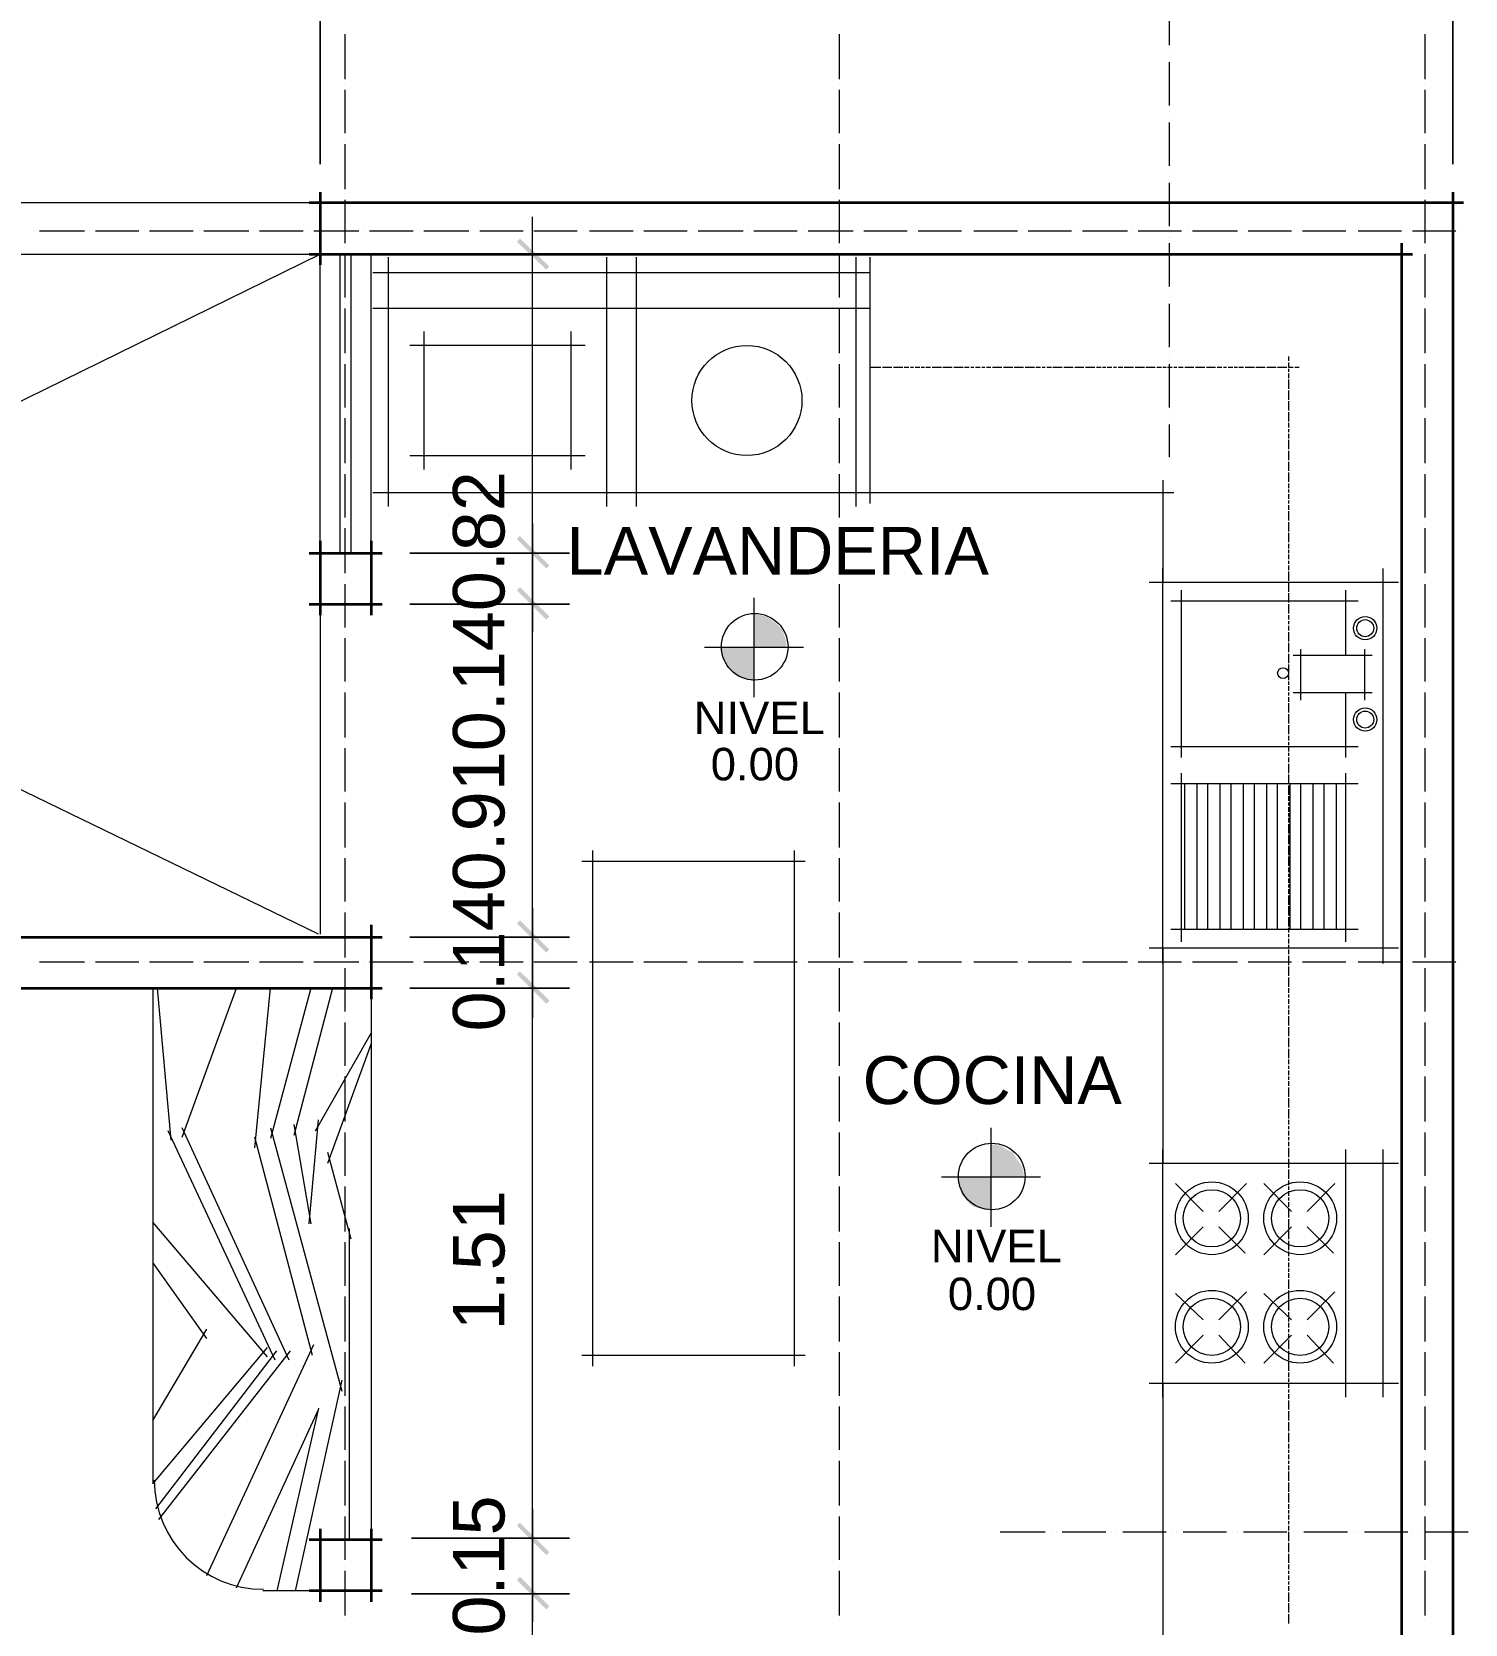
# Model space of a CAD drawing. Header units: millimetres. Extents: x 0 to 51.9, y -1.9 to 29.7.
# Drawn here: x 13.589 to 17.505, y 19.163 to 23.515 of the extents above; entities that cross this region are included whole.
import ezdxf

# ---------------------------------------------------------------- set-up
doc = ezdxf.new("R2010")
doc.units = ezdxf.units.MM
for name, color, linetype in [('PDF_0', 7, 'Continuous'), ('PDF_Arquitectura', 7, 'Continuous'), ('PDF_Ejes', 7, 'Continuous'), ('PDF_Muebles Fijos', 5, 'Continuous'), ('PDF_Muros', 7, 'Continuous'), ('PDF_Niveles', 2, 'Continuous'), ('PDF_Text', 7, 'Continuous'), ('PDF_Ventanas', 4, 'Continuous')]:
    doc.layers.add(name, color=color, linetype=linetype)
doc.styles.add('PDF ArialMT', font='arial.ttf')

msp = doc.modelspace()

# ---------------------------------------------------------------- hatches: boundary and pattern name
at = {"layer": 'PDF_0', "transparency": 33554559}
for points in [[(14.9948, 22.8647), (15.0033, 22.8732), (14.9228, 22.9494), (14.9144, 22.9409)], [(15.0033, 22.0562), (14.9228, 22.1366), (14.9144, 22.1281), (14.9948, 22.0477)], [(14.9144, 21.9884), (14.9948, 21.908), (15.0033, 21.9165), (14.9228, 21.9969)], [(15.0033, 21.0063), (14.9228, 21.0867), (14.9144, 21.0782), (14.9948, 20.9978)], [(14.9144, 20.9385), (14.9948, 20.8581), (15.0033, 20.8666), (14.9228, 20.947)], [(15.0033, 19.3595), (14.9228, 19.4399), (14.9144, 19.4314), (14.9948, 19.351)], [(14.9144, 19.2833), (14.9948, 19.2028), (15.0033, 19.2113), (14.9228, 19.2917)]]:
    msp.add_hatch(color=256, dxfattribs=at).paths.add_polyline_path(points)
at = {"layer": 'PDF_Arquitectura', "true_color": 0x404040, "transparency": 33554559}
h = msp.add_hatch(color=250, dxfattribs=at)
h.paths.add_polyline_path([(15.5621, 21.8318), (15.4732, 21.8318), (15.4732, 21.8149), (15.4774, 21.7979), (15.4943, 21.7725), (15.507, 21.7598), (15.5197, 21.7514), (15.5324, 21.7471), (15.5494, 21.7429), (15.5621, 21.7387)])
h.paths.add_polyline_path([(15.579, 21.9207), (15.5621, 21.9207), (15.5621, 21.8318), (15.651, 21.8318), (15.651, 21.8445), (15.6467, 21.8614), (15.6425, 21.8741), (15.634, 21.8868), (15.6213, 21.8995), (15.5959, 21.9165)])
h = msp.add_hatch(color=250, dxfattribs=at)
h.paths.add_polyline_path([(16.2098, 20.384), (16.1209, 20.384), (16.1209, 20.367), (16.1251, 20.3543), (16.1294, 20.3374), (16.1421, 20.3247), (16.1505, 20.312), (16.1632, 20.3035), (16.1802, 20.2993), (16.1929, 20.2951), (16.2098, 20.2951)])
h.paths.add_polyline_path([(16.2267, 20.4729), (16.2098, 20.4729), (16.2098, 20.384), (16.2987, 20.384), (16.2987, 20.3967), (16.2945, 20.4136), (16.2691, 20.4517), (16.2521, 20.4602), (16.2394, 20.4686)])

# ---------------------------------------------------------------- linework, layer by layer
at = {"layer": 'PDF_Arquitectura', "color": 250, "lineweight": 18, "true_color": 0x404040}
for points in [[(17.4714, 23.9485), (17.4714, 23.1526), (17.4714, 26.7172)], [(14.9567, 21.9927), (14.9567, 23.0087)], [(14.6265, 22.9071), (15.0583, 22.9071)], [(14.9567, 22.1705), (14.9567, 22.09), (14.9567, 21.9503), (14.9567, 21.8741)], [(14.9567, 20.9428), (14.9567, 22.0519)], [(14.9567, 21.1206), (14.9567, 21.0401), (14.9567, 20.9004), (14.9567, 20.82)], [(14.9567, 19.296), (14.9567, 21.002)], [(14.9567, 19.478), (14.9567, 19.3976), (14.9567, 19.2452), (14.9567, 19.169)], [(14.9567, 18.1402), (14.9567, 19.3468)]]:
    msp.add_lwpolyline(points, dxfattribs=at)
for points in [[(14.3767, 23.9485), (14.3767, 23.1526)], [(15.0583, 22.09), (14.6223, 22.09)], [(15.0583, 21.9503), (14.6223, 21.9503)], [(15.0583, 21.0401), (14.6223, 21.0401)], [(15.0583, 20.9004), (14.6223, 20.9004)], [(15.0583, 19.3976), (14.6265, 19.3976)], [(15.0583, 19.2452), (14.6265, 19.2452)]]:
    msp.add_lwpolyline(points, close=True, dxfattribs=at)
at = {"layer": 'PDF_Arquitectura', "lineweight": 5}
for points in [[(16.6966, 23.5971), (16.6966, 23.4786)], [(16.6966, 23.4617), (16.6966, 23.4617)], [(16.6966, 23.4447), (16.6966, 23.4447)], [(16.6966, 23.432), (16.6966, 23.3135)], [(16.6966, 23.2966), (16.6966, 23.2966)], [(16.6966, 23.2839), (16.6966, 23.2839)], [(16.6966, 23.2669), (16.6966, 23.1484)], [(16.6966, 23.1314), (16.6966, 23.1314)], [(16.6966, 23.1187), (16.6966, 23.1187)], [(16.6966, 23.1018), (16.6966, 22.9833)], [(16.6966, 22.9663), (16.6966, 22.9663)], [(16.6966, 22.9536), (16.6966, 22.9536)], [(16.6966, 22.9367), (16.6966, 22.8182)], [(16.6966, 22.8012), (16.6966, 22.8012)], [(16.6966, 22.7885), (16.6966, 22.7885)], [(16.6966, 22.7716), (16.6966, 22.6531)], [(16.6966, 22.6361), (16.6966, 22.6361)], [(16.6966, 22.6234), (16.6966, 22.6234)], [(16.6966, 22.6065), (16.6966, 22.488)], [(16.6966, 22.471), (16.6966, 22.471)], [(16.6966, 22.4583), (16.6966, 22.4583)], [(16.6966, 22.4414), (16.6966, 22.3525)], [(16.2352, 19.4145), (16.358, 19.4145)], [(16.3749, 19.4145), (16.3749, 19.4145)], [(16.3876, 19.4145), (16.3876, 19.4145)], [(16.4045, 19.4145), (16.5231, 19.4145)], [(16.54, 19.4145), (16.54, 19.4145)], [(16.5527, 19.4145), (16.5527, 19.4145)], [(16.5696, 19.4145), (16.6882, 19.4145)], [(16.7051, 19.4145), (16.7051, 19.4145)], [(16.7178, 19.4145), (16.7178, 19.4145)], [(16.7347, 19.4145), (16.8533, 19.4145)], [(16.8702, 19.4145), (16.8702, 19.4145)], [(16.8829, 19.4145), (16.8829, 19.4145)], [(16.8998, 19.4145), (17.0184, 19.4145)], [(17.0353, 19.4145), (17.0353, 19.4145)], [(17.048, 19.4145), (17.048, 19.4145)], [(17.0649, 19.4145), (17.1835, 19.4145)], [(17.2004, 19.4145), (17.2004, 19.4145)], [(17.2131, 19.4145), (17.2131, 19.4145)], [(17.2301, 19.4145), (17.3486, 19.4145)], [(17.3613, 19.4145), (17.3613, 19.4145)], [(17.3782, 19.4145), (17.3782, 19.4145)], [(17.3952, 19.4145), (17.5137, 19.4145)]]:
    msp.add_lwpolyline(points, dxfattribs=at)
at = {"layer": 'PDF_Arquitectura', "color": 250, "lineweight": 9, "true_color": 0x404040}
for points in [[(15.5621, 21.9673), (15.5621, 21.6963)], [(15.6976, 21.8318), (15.4266, 21.8318)], [(16.2098, 20.5194), (16.2098, 20.2485)], [(16.3453, 20.384), (16.0743, 20.384)]]:
    msp.add_lwpolyline(points, dxfattribs=at)
at = {"layer": 'PDF_Arquitectura', "color": 250, "lineweight": 18, "true_color": 0x404040}
for centre in [(15.5642, 21.8339), (16.2119, 20.3861)]:
    msp.add_circle(centre, 0.091, dxfattribs=at)
at = {"layer": 'PDF_Ejes', "lineweight": 9}
for points in [[(14.4445, 23.5082), (14.4445, 23.3855)], [(15.7949, 23.5082), (15.7949, 23.3855)], [(17.3952, 23.5082), (17.3952, 23.3855)], [(14.4445, 23.3728), (14.4445, 23.3728)], [(15.7949, 23.3728), (15.7949, 23.3728)], [(17.3952, 23.3728), (17.3952, 23.3728)], [(14.4445, 23.3558), (14.4445, 23.2373)], [(15.7949, 23.3558), (15.7949, 23.2373)], [(17.3952, 23.3558), (17.3952, 23.2373)], [(14.4445, 23.2204), (14.4445, 23.2204)], [(14.4445, 23.2077), (14.4445, 23.0849)], [(15.7949, 23.2204), (15.7949, 23.2204)], [(15.7949, 23.2077), (15.7949, 23.0849)], [(17.3952, 23.2204), (17.3952, 23.2204)], [(17.3952, 23.2077), (17.3952, 23.0849)], [(14.4445, 23.0722), (14.4445, 23.0722)], [(15.7949, 23.0722), (15.7949, 23.0722)], [(17.3952, 23.0722), (17.3952, 23.0722)], [(14.4445, 23.0552), (14.4445, 22.9367)], [(15.7949, 23.0552), (15.7949, 22.9367)], [(17.3952, 23.0552), (17.3952, 22.9367)], [(13.5978, 22.9706), (13.5978, 22.9706)], [(13.6105, 22.9706), (13.7332, 22.9706)], [(13.7459, 22.9706), (13.7459, 22.9706)], [(13.7629, 22.9706), (13.8814, 22.9706)], [(13.8983, 22.9706), (13.8983, 22.9706)], [(13.911, 22.9706), (14.0296, 22.9706)], [(14.0465, 22.9706), (14.0465, 22.9706)], [(14.0592, 22.9706), (14.182, 22.9706)], [(14.1947, 22.9706), (14.1947, 22.9706)], [(14.2116, 22.9706), (14.3302, 22.9706)], [(14.3471, 22.9706), (14.3471, 22.9706)], [(14.3598, 22.9706), (14.4826, 22.9706)], [(14.4953, 22.9706), (14.4953, 22.9706)], [(14.5122, 22.9706), (14.6307, 22.9706)], [(14.6477, 22.9706), (14.6477, 22.9706)], [(14.6604, 22.9706), (14.7831, 22.9706)], [(14.7958, 22.9706), (14.7958, 22.9706)], [(14.8128, 22.9706), (14.9313, 22.9706)], [(14.9482, 22.9706), (14.9482, 22.9706)], [(14.9609, 22.9706), (15.0795, 22.9706)], [(15.0964, 22.9706), (15.0964, 22.9706)], [(15.1133, 22.9706), (15.2319, 22.9706)], [(15.2446, 22.9706), (15.2446, 22.9706)], [(15.2615, 22.9706), (15.38, 22.9706)], [(15.397, 22.9706), (15.397, 22.9706)], [(15.4097, 22.9706), (15.5324, 22.9706)], [(15.5451, 22.9706), (15.5451, 22.9706)], [(15.5621, 22.9706), (15.6806, 22.9706)], [(15.6976, 22.9706), (15.6976, 22.9706)], [(15.7103, 22.9706), (15.833, 22.9706)], [(15.8457, 22.9706), (15.8457, 22.9706)], [(15.8627, 22.9706), (15.9812, 22.9706)], [(15.9981, 22.9706), (15.9981, 22.9706)], [(16.0108, 22.9706), (16.1294, 22.9706)], [(16.1463, 22.9706), (16.1463, 22.9706)], [(16.1632, 22.9706), (16.2818, 22.9706)], [(16.2945, 22.9706), (16.2945, 22.9706)], [(16.3114, 22.9706), (16.4299, 22.9706)], [(16.4469, 22.9706), (16.4469, 22.9706)], [(16.4596, 22.9706), (16.5823, 22.9706)], [(16.595, 22.9706), (16.595, 22.9706)], [(16.612, 22.9706), (16.7305, 22.9706)], [(16.7474, 22.9706), (16.7474, 22.9706)], [(16.7601, 22.9706), (16.8829, 22.9706)], [(16.8956, 22.9706), (16.8956, 22.9706)], [(16.9125, 22.9706), (17.0311, 22.9706)], [(17.048, 22.9706), (17.048, 22.9706)], [(17.0607, 22.9706), (17.1792, 22.9706)], [(17.1962, 22.9706), (17.1962, 22.9706)], [(17.2131, 22.9706), (17.3317, 22.9706)], [(17.3444, 22.9706), (17.3444, 22.9706)], [(17.3613, 22.9706), (17.4798, 22.9706)], [(17.4968, 22.9706), (17.4968, 22.9706)], [(14.4445, 22.924), (14.4445, 22.924)], [(14.4445, 22.9071), (14.4445, 22.7885)], [(15.7949, 22.924), (15.7949, 22.924)], [(15.7949, 22.9071), (15.7949, 22.7885)], [(17.3952, 22.924), (17.3952, 22.924)], [(17.3952, 22.9071), (17.3952, 22.7885)], [(14.4445, 22.7716), (14.4445, 22.7716)], [(15.7949, 22.7716), (15.7949, 22.7716)], [(17.3952, 22.7716), (17.3952, 22.7716)], [(14.4445, 22.7589), (14.4445, 22.6361)], [(15.7949, 22.7589), (15.7949, 22.6361)], [(17.3952, 22.7589), (17.3952, 22.6361)], [(14.4445, 22.6234), (14.4445, 22.6234)], [(14.4445, 22.6065), (14.4445, 22.488)], [(15.7949, 22.6234), (15.7949, 22.6234)], [(15.7949, 22.6065), (15.7949, 22.488)], [(17.3952, 22.6234), (17.3952, 22.6234)], [(17.3952, 22.6065), (17.3952, 22.488)], [(14.4445, 22.471), (14.4445, 22.471)], [(14.4445, 22.4583), (14.4445, 22.3356)], [(15.7949, 22.471), (15.7949, 22.471)], [(15.7949, 22.4583), (15.7949, 22.3356)], [(17.3952, 22.471), (17.3952, 22.471)], [(17.3952, 22.4583), (17.3952, 22.3356)], [(14.4445, 22.3229), (14.4445, 22.3229)], [(14.4445, 22.3059), (14.4445, 22.1874)], [(15.7949, 22.3229), (15.7949, 22.3229)], [(15.7949, 22.3059), (15.7949, 22.1874)], [(17.3952, 22.3229), (17.3952, 22.3229)], [(17.3952, 22.3059), (17.3952, 22.1874)], [(14.4445, 22.1705), (14.4445, 22.1705)], [(14.4445, 22.1578), (14.4445, 22.035)], [(15.7949, 22.1705), (15.7949, 22.1705)], [(15.7949, 22.1578), (15.7949, 22.035)], [(17.3952, 22.1705), (17.3952, 22.1705)], [(17.3952, 22.1578), (17.3952, 22.035)], [(14.4445, 22.0223), (14.4445, 22.0223)], [(15.7949, 22.0223), (15.7949, 22.0223)], [(17.3952, 22.0223), (17.3952, 22.0223)], [(14.4445, 22.0054), (14.4445, 21.8868)], [(15.7949, 22.0054), (15.7949, 21.8868)], [(17.3952, 22.0054), (17.3952, 21.8868)], [(14.4445, 21.8741), (14.4445, 21.8741)], [(14.4445, 21.8572), (14.4445, 21.7387)], [(15.7949, 21.8741), (15.7949, 21.8741)], [(15.7949, 21.8572), (15.7949, 21.7387)], [(17.3952, 21.8741), (17.3952, 21.8741)], [(17.3952, 21.8572), (17.3952, 21.7387)], [(14.4445, 21.7217), (14.4445, 21.7217)], [(15.7949, 21.7217), (15.7949, 21.7217)], [(17.3952, 21.7217), (17.3952, 21.7217)], [(14.4445, 21.709), (14.4445, 21.5862)], [(15.7949, 21.709), (15.7949, 21.5862)], [(17.3952, 21.709), (17.3952, 21.5862)], [(14.4445, 21.5735), (14.4445, 21.5735)], [(14.4445, 21.5566), (14.4445, 21.4381)], [(15.7949, 21.5735), (15.7949, 21.5735)], [(15.7949, 21.5566), (15.7949, 21.4381)], [(17.3952, 21.5735), (17.3952, 21.5735)], [(17.3952, 21.5566), (17.3952, 21.4381)], [(14.4445, 21.4211), (14.4445, 21.4211)], [(15.7949, 21.4211), (15.7949, 21.4211)], [(17.3952, 21.4211), (17.3952, 21.4211)], [(14.4445, 21.4084), (14.4445, 21.2857)], [(15.7949, 21.4084), (15.7949, 21.2857)], [(17.3952, 21.4084), (17.3952, 21.2857)], [(14.4445, 21.273), (14.4445, 21.273)], [(14.4445, 21.256), (14.4445, 21.1375)], [(15.7949, 21.273), (15.7949, 21.273)], [(15.7949, 21.256), (15.7949, 21.1375)], [(17.3952, 21.273), (17.3952, 21.273)], [(17.3952, 21.256), (17.3952, 21.1375)], [(14.4445, 21.1206), (14.4445, 21.1206)], [(14.4445, 21.1079), (14.4445, 20.9851)], [(15.7949, 21.1206), (15.7949, 21.1206)], [(15.7949, 21.1079), (15.7949, 20.9851)], [(17.3952, 21.1206), (17.3952, 21.1206)], [(17.3952, 21.1079), (17.3952, 20.9851)], [(13.5978, 20.9724), (13.5978, 20.9724)], [(13.6105, 20.9724), (13.7332, 20.9724)], [(13.7459, 20.9724), (13.7459, 20.9724)], [(13.7629, 20.9724), (13.8814, 20.9724)], [(13.8983, 20.9724), (13.8983, 20.9724)], [(13.911, 20.9724), (14.0296, 20.9724)], [(14.0465, 20.9724), (14.0465, 20.9724)], [(14.0592, 20.9724), (14.182, 20.9724)], [(14.1947, 20.9724), (14.1947, 20.9724)], [(14.2116, 20.9724), (14.3302, 20.9724)], [(14.3471, 20.9724), (14.3471, 20.9724)], [(14.3598, 20.9724), (14.4826, 20.9724)], [(14.4445, 20.9724), (14.4445, 20.9724)], [(14.4445, 20.9555), (14.4445, 20.8369)], [(14.4953, 20.9724), (14.4953, 20.9724)], [(14.5122, 20.9724), (14.6307, 20.9724)], [(14.6477, 20.9724), (14.6477, 20.9724)], [(14.6604, 20.9724), (14.7831, 20.9724)], [(14.7958, 20.9724), (14.7958, 20.9724)], [(14.8128, 20.9724), (14.9313, 20.9724)], [(14.9482, 20.9724), (14.9482, 20.9724)], [(14.9609, 20.9724), (15.0795, 20.9724)], [(15.0964, 20.9724), (15.0964, 20.9724)], [(15.1133, 20.9724), (15.2319, 20.9724)], [(15.2446, 20.9724), (15.2446, 20.9724)], [(15.2615, 20.9724), (15.38, 20.9724)], [(15.397, 20.9724), (15.397, 20.9724)], [(15.4097, 20.9724), (15.5324, 20.9724)], [(15.5451, 20.9724), (15.5451, 20.9724)], [(15.5621, 20.9724), (15.6806, 20.9724)], [(15.6976, 20.9724), (15.6976, 20.9724)], [(15.7103, 20.9724), (15.833, 20.9724)], [(15.7949, 20.9724), (15.7949, 20.9724)], [(15.7949, 20.9555), (15.7949, 20.8369)], [(15.8457, 20.9724), (15.8457, 20.9724)], [(15.8627, 20.9724), (15.9812, 20.9724)], [(15.9981, 20.9724), (15.9981, 20.9724)], [(16.0108, 20.9724), (16.1294, 20.9724)], [(16.1463, 20.9724), (16.1463, 20.9724)], [(16.1632, 20.9724), (16.2818, 20.9724)], [(16.2945, 20.9724), (16.2945, 20.9724)], [(16.3114, 20.9724), (16.4299, 20.9724)], [(16.4469, 20.9724), (16.4469, 20.9724)], [(16.4596, 20.9724), (16.5823, 20.9724)], [(16.595, 20.9724), (16.595, 20.9724)], [(16.612, 20.9724), (16.7305, 20.9724)], [(16.7474, 20.9724), (16.7474, 20.9724)], [(16.7601, 20.9724), (16.8829, 20.9724)], [(16.8956, 20.9724), (16.8956, 20.9724)], [(16.9125, 20.9724), (17.0311, 20.9724)], [(17.048, 20.9724), (17.048, 20.9724)], [(17.0607, 20.9724), (17.1792, 20.9724)], [(17.1962, 20.9724), (17.1962, 20.9724)], [(17.2131, 20.9724), (17.3317, 20.9724)], [(17.3444, 20.9724), (17.3444, 20.9724)], [(17.3613, 20.9724), (17.4798, 20.9724)], [(17.3952, 20.9724), (17.3952, 20.9724)], [(17.3952, 20.9555), (17.3952, 20.8369)], [(17.4968, 20.9724), (17.4968, 20.9724)], [(14.4445, 20.82), (14.4445, 20.82)], [(14.4445, 20.8073), (14.4445, 20.6888)], [(15.7949, 20.82), (15.7949, 20.82)], [(15.7949, 20.8073), (15.7949, 20.6888)], [(17.3952, 20.82), (17.3952, 20.82)], [(17.3952, 20.8073), (17.3952, 20.6888)], [(14.4445, 20.6718), (14.4445, 20.6718)], [(15.7949, 20.6718), (15.7949, 20.6718)], [(17.3952, 20.6718), (17.3952, 20.6718)], [(14.4445, 20.6591), (14.4445, 20.5364)], [(15.7949, 20.6591), (15.7949, 20.5364)], [(17.3952, 20.6591), (17.3952, 20.5364)], [(14.4445, 20.5237), (14.4445, 20.5237)], [(14.4445, 20.5067), (14.4445, 20.3882)], [(15.7949, 20.5237), (15.7949, 20.5237)], [(15.7949, 20.5067), (15.7949, 20.3882)], [(17.3952, 20.5237), (17.3952, 20.5237)], [(17.3952, 20.5067), (17.3952, 20.3882)], [(14.4445, 20.3713), (14.4445, 20.3713)], [(15.7949, 20.3713), (15.7949, 20.3713)], [(17.3952, 20.3713), (17.3952, 20.3713)], [(14.4445, 20.3586), (14.4445, 20.2358)], [(15.7949, 20.3586), (15.7949, 20.2358)], [(17.3952, 20.3586), (17.3952, 20.2358)], [(14.4445, 20.2231), (14.4445, 20.2231)], [(14.4445, 20.2062), (14.4445, 20.0876)], [(15.7949, 20.2231), (15.7949, 20.2231)], [(15.7949, 20.2062), (15.7949, 20.0876)], [(17.3952, 20.2231), (17.3952, 20.2231)], [(17.3952, 20.2062), (17.3952, 20.0876)], [(14.4445, 20.0707), (14.4445, 20.0707)], [(15.7949, 20.0707), (15.7949, 20.0707)], [(17.3952, 20.0707), (17.3952, 20.0707)], [(14.4445, 20.058), (14.4445, 19.9352)], [(15.7949, 20.058), (15.7949, 19.9352)], [(17.3952, 20.058), (17.3952, 19.9352)], [(14.4445, 19.9225), (14.4445, 19.9225)], [(14.4445, 19.9056), (14.4445, 19.787)], [(15.7949, 19.9225), (15.7949, 19.9225)], [(15.7949, 19.9056), (15.7949, 19.787)], [(17.3952, 19.9225), (17.3952, 19.9225)], [(17.3952, 19.9056), (17.3952, 19.787)], [(14.4445, 19.7701), (14.4445, 19.7701)], [(15.7949, 19.7701), (15.7949, 19.7701)], [(17.3952, 19.7701), (17.3952, 19.7701)], [(14.4445, 19.7574), (14.4445, 19.6389)], [(15.7949, 19.7574), (15.7949, 19.6389)], [(17.3952, 19.7574), (17.3952, 19.6389)], [(14.4445, 19.6219), (14.4445, 19.6219)], [(14.4445, 19.6092), (14.4445, 19.4865)], [(15.7949, 19.6219), (15.7949, 19.6219)], [(15.7949, 19.6092), (15.7949, 19.4865)], [(17.3952, 19.6219), (17.3952, 19.6219)], [(17.3952, 19.6092), (17.3952, 19.4865)], [(14.4445, 19.4738), (14.4445, 19.4738)], [(14.4445, 19.4568), (14.4445, 19.3383)], [(15.7949, 19.4738), (15.7949, 19.4738)], [(15.7949, 19.4568), (15.7949, 19.3383)], [(17.3952, 19.4738), (17.3952, 19.4738)], [(17.3952, 19.4568), (17.3952, 19.3383)], [(14.4445, 19.3214), (14.4445, 19.3214)], [(14.4445, 19.3087), (14.4445, 19.1859)], [(15.7949, 19.3214), (15.7949, 19.3214)], [(15.7949, 19.3087), (15.7949, 19.1859)], [(17.3952, 19.3214), (17.3952, 19.3214)], [(17.3952, 19.3087), (17.3952, 19.1859)], [(14.4445, 19.1732), (14.4445, 19.1732)], [(15.7949, 19.1732), (15.7949, 19.1732)], [(17.3952, 19.1732), (17.3952, 19.1732)]]:
    msp.add_lwpolyline(points, dxfattribs=at)
at = {"layer": 'PDF_Muebles Fijos', "lineweight": 5}
for points in [[(12.5225, 21.9969), (14.3767, 22.9071)], [(14.563, 22.8986), (14.563, 22.7166)], [(15.1599, 22.7166), (15.1599, 22.8986)], [(15.2403, 22.8986), (15.2403, 22.7166)], [(15.8415, 22.7166), (15.8415, 22.8986)], [(15.8796, 22.2255), (15.8796, 22.8986)], [(15.8796, 22.8563), (15.2022, 22.8563), (14.5207, 22.8563)], [(15.8796, 22.7589), (15.2022, 22.7589), (14.5207, 22.7589)], [(14.563, 22.7589), (14.563, 22.217)], [(15.1599, 22.217), (15.1599, 22.7589)], [(15.2403, 22.7589), (15.2403, 22.217)], [(15.8415, 22.217), (15.8415, 22.7589)], [(14.6604, 22.6954), (14.6604, 22.3186)], [(15.0625, 22.3186), (15.0625, 22.6954)], [(15.1006, 22.6573), (14.6223, 22.6573)], [(14.6223, 22.3567), (15.1006, 22.3567)], [(16.6797, 22.289), (16.6797, 22.0096)], [(14.5207, 22.2551), (15.2022, 22.2551), (15.8796, 22.2551)], [(15.85, 22.2551), (16.7093, 22.2551)], [(16.6797, 20.9682), (16.6797, 22.0477)], [(17.2809, 20.9682), (17.2809, 22.0477)], [(17.3232, 22.0096), (16.6416, 22.0096)], [(16.7305, 21.5312), (16.7305, 21.9884)], [(17.1792, 21.8106), (17.1792, 21.9884)], [(14.3725, 21.0486), (12.5225, 21.9461)], [(17.2131, 21.9588), (16.7009, 21.9588)], [(17.0353, 21.8106), (17.2512, 21.8106)], [(17.0565, 21.6879), (17.0565, 21.8276)], [(17.2301, 21.8276), (17.2301, 21.6879)], [(17.0353, 21.709), (17.2512, 21.709)], [(17.1792, 21.5312), (17.1792, 21.709)], [(17.2131, 21.5608), (16.7009, 21.5608)], [(17.2131, 21.4592), (16.7009, 21.4592)], [(16.7305, 21.0274), (16.7305, 21.4889)], [(16.739, 21.0613), (16.739, 21.4592)], [(16.7728, 21.0613), (16.7728, 21.4592)], [(16.8025, 21.0613), (16.8025, 21.4592)], [(16.8363, 21.0613), (16.8363, 21.4592)], [(16.866, 21.0613), (16.866, 21.4592)], [(16.8998, 21.0613), (16.8998, 21.4592)], [(16.9295, 21.0613), (16.9295, 21.4592)], [(16.9633, 21.0613), (16.9633, 21.4592)], [(16.993, 21.0613), (16.993, 21.4592)], [(17.0268, 21.0613), (17.0268, 21.4592)], [(17.0565, 21.0613), (17.0565, 21.4592)], [(17.0903, 21.0613), (17.0903, 21.4592)], [(17.12, 21.0613), (17.12, 21.4592)], [(17.1538, 21.0613), (17.1538, 21.4592)], [(17.1792, 21.0274), (17.1792, 21.4889)], [(15.0922, 21.2476), (15.7018, 21.2476)], [(15.1218, 19.8675), (15.1218, 21.2772)], [(15.6721, 21.2772), (15.6721, 19.8675)], [(17.2131, 21.0613), (16.7009, 21.0613)], [(17.3232, 21.0105), (16.6416, 21.0105)], [(16.6797, 21.0105), (16.6797, 20.4221)], [(13.9195, 20.9004), (13.9195, 19.5457), (14.2328, 19.9183)], [(13.9703, 20.4856), (13.9322, 20.9004)], [(13.9999, 20.494), (14.1481, 20.9004)], [(14.1989, 20.4644), (14.2413, 20.9004)], [(14.3513, 20.9004), (14.2413, 20.4898)], [(14.4106, 20.9004), (14.3048, 20.4983)], [(14.5164, 20.8962), (14.5164, 19.3976)], [(14.364, 20.511), (14.5164, 20.7777)], [(14.3979, 20.4221), (14.5164, 20.748)], [(14.254, 19.8844), (13.9618, 20.511)], [(14.2921, 19.8844), (13.9999, 20.5194)], [(14.2413, 20.5194), (14.436, 19.7997)], [(14.3048, 20.5279), (14.3513, 20.257)], [(14.3471, 20.257), (14.3725, 20.5406)], [(14.3556, 19.8971), (14.1989, 20.494)], [(16.6797, 19.7828), (16.6797, 20.4602)], [(17.1792, 19.7828), (17.1792, 20.4602)], [(17.2809, 19.7828), (17.2809, 20.4602)], [(14.4614, 20.2146), (14.3979, 20.4517)], [(16.6416, 20.4221), (17.1792, 20.4221), (17.3232, 20.4221)], [(16.7898, 20.2908), (16.7136, 20.367)], [(16.8321, 20.2908), (16.9083, 20.367)], [(17.0311, 20.2908), (16.9549, 20.367)], [(17.0734, 20.2908), (17.1496, 20.367)], [(14.2328, 19.8929), (13.9195, 20.2612)], [(14.4572, 19.3933), (14.4572, 20.2443)], [(16.7136, 20.1723), (16.7898, 20.2485)], [(16.9041, 20.1765), (16.8321, 20.2485)], [(16.9549, 20.1723), (17.0311, 20.2485)], [(17.1454, 20.1765), (17.0734, 20.2485)], [(14.0677, 19.9437), (13.9195, 20.1511)], [(16.7898, 19.9945), (16.7136, 20.0664)], [(16.8321, 19.9945), (16.9083, 20.0707)], [(17.0311, 19.9945), (16.9549, 20.0664)], [(17.0734, 19.9945), (17.1496, 20.0707)], [(13.9195, 19.7193), (14.0677, 19.9691)], [(16.7136, 19.8759), (16.7898, 19.9521)], [(16.9041, 19.8759), (16.8321, 19.9521)], [(16.9549, 19.8759), (17.0311, 19.9521)], [(17.1454, 19.8759), (17.0734, 19.9521)], [(13.928, 19.478), (14.2582, 19.9098)], [(13.9364, 19.4484), (14.2963, 19.9098)], [(14.0677, 19.296), (14.3598, 19.9267)], [(15.7018, 19.8971), (15.0922, 19.8971)], [(14.436, 19.8294), (14.309, 19.2536)], [(16.6416, 19.8209), (17.1792, 19.8209), (17.3232, 19.8209)], [(16.6797, 19.8209), (16.6797, 18.8557)], [(14.1481, 19.2621), (14.3725, 19.7489)], [(14.3725, 19.7532), (14.2582, 19.2536)], [(14.3725, 19.2536), (14.2201, 19.2536)]]:
    msp.add_lwpolyline(points, dxfattribs=at)
for centre, radius in [((15.543, 22.507), 0.1503), ((17.2322, 21.8847), 0.0318), ((17.2322, 21.8847), 0.0233), ((17.0078, 21.7619), 0.0148), ((17.2322, 21.6349), 0.0318), ((17.2322, 21.6349), 0.0233), ((16.8131, 20.2718), 0.0995), ((17.0544, 20.2718), 0.0995), ((16.8131, 20.2718), 0.0783), ((17.0544, 20.2718), 0.0783), ((16.8131, 19.9754), 0.0995), ((17.0544, 19.9754), 0.0995), ((16.8131, 19.9754), 0.0783), ((17.0544, 19.9754), 0.0783)]:
    msp.add_circle(centre, radius, dxfattribs=at)
msp.add_arc((14.2222, 19.5563), 0.2985, 180, 270, dxfattribs=at)
at = {"layer": 'PDF_Muros', "lineweight": 35}
for points in [[(14.3767, 23.0764), (14.3767, 22.8774)], [(17.4714, 23.0764), (17.4714, 10.1687)], [(17.501, 23.0468), (14.3471, 23.0468)], [(17.3317, 22.9367), (17.3317, 18.2122)], [(14.3471, 22.9071), (17.3613, 22.9071)], [(14.3767, 22.1239), (14.3767, 21.9207)], [(14.5164, 22.1239), (14.5164, 21.9207)], [(14.3471, 22.09), (14.5461, 22.09)], [(14.3471, 21.9503), (14.5461, 21.9503)], [(14.5164, 21.074), (14.5164, 20.8708)], [(13.5173, 21.0401), (14.5461, 21.0401)], [(13.5173, 20.9004), (14.5461, 20.9004)], [(14.3767, 19.423), (14.3767, 19.224)], [(14.5164, 19.423), (14.5164, 19.224)], [(14.5461, 19.3933), (14.3471, 19.3933)], [(14.5461, 19.2536), (14.3471, 19.2536)]]:
    msp.add_lwpolyline(points, dxfattribs=at)
at = {"layer": 'PDF_Muros', "lineweight": 18}
for points in [[(14.364, 23.0468), (10.4396, 23.0468)], [(10.5793, 22.9071), (14.3767, 22.9071)]]:
    msp.add_lwpolyline(points, dxfattribs=at)
at = {"layer": 'PDF_Muros', "color": 9, "lineweight": 5, "true_color": 0xbababa}
for points in [[(15.8796, 22.598), (15.8965, 22.598), (15.9092, 22.598)], [(15.9135, 22.598), (15.9262, 22.598), (15.9389, 22.598)], [(15.9431, 22.598), (15.9558, 22.598), (15.9685, 22.598)], [(15.9727, 22.598), (15.9854, 22.598)], [(15.9897, 22.598), (15.9981, 22.598)], [(16.0024, 22.598), (16.0151, 22.598)], [(16.0193, 22.598), (16.0278, 22.598)], [(16.032, 22.598), (16.0447, 22.598)], [(16.0489, 22.598), (16.0616, 22.598), (16.0743, 22.598)], [(16.0786, 22.598), (16.0913, 22.598), (16.104, 22.598)], [(16.1082, 22.598), (16.1209, 22.598), (16.1336, 22.598)], [(16.1378, 22.598), (16.1505, 22.598)], [(16.1548, 22.598), (16.1632, 22.598)], [(16.1675, 22.598), (16.1802, 22.598)], [(16.1844, 22.598), (16.1929, 22.598)], [(16.1971, 22.598), (16.2098, 22.598)], [(16.214, 22.598), (16.2267, 22.598), (16.2394, 22.598)], [(16.2437, 22.598), (16.2564, 22.598), (16.2691, 22.598)], [(16.2733, 22.598), (16.286, 22.598), (16.2987, 22.598)], [(16.3029, 22.598), (16.3156, 22.598), (16.3283, 22.598)], [(16.3326, 22.598), (16.3453, 22.598)], [(16.3495, 22.598), (16.358, 22.598)], [(16.3622, 22.598), (16.3749, 22.598)], [(16.3791, 22.598), (16.3918, 22.598), (16.4045, 22.598)], [(16.4088, 22.598), (16.4215, 22.598), (16.4342, 22.598)], [(16.4384, 22.598), (16.4511, 22.598), (16.4638, 22.598)], [(16.468, 22.598), (16.4807, 22.598), (16.4934, 22.598)], [(16.4977, 22.598), (16.5104, 22.598)], [(16.5146, 22.598), (16.5231, 22.598)], [(16.5273, 22.598), (16.54, 22.598)], [(16.5442, 22.598), (16.5527, 22.598)], [(16.5569, 22.598), (16.5696, 22.598)], [(16.5739, 22.598), (16.5866, 22.598), (16.5993, 22.598)], [(16.6035, 22.598), (16.6162, 22.598), (16.6289, 22.598)], [(16.6331, 22.598), (16.6458, 22.598), (16.6585, 22.598)], [(16.6628, 22.598), (16.6755, 22.598)], [(16.6797, 22.598), (16.6882, 22.598)], [(16.6924, 22.598), (16.7051, 22.598)], [(16.7093, 22.598), (16.7178, 22.598)], [(16.722, 22.598), (16.7347, 22.598)], [(16.739, 22.598), (16.7517, 22.598), (16.7644, 22.598)], [(16.7686, 22.598), (16.7813, 22.598), (16.794, 22.598)], [(16.7982, 22.598), (16.8109, 22.598), (16.8236, 22.598)], [(16.8279, 22.598), (16.8406, 22.598)], [(16.8448, 22.598), (16.8533, 22.598)], [(16.8575, 22.598), (16.8702, 22.598)], [(16.8744, 22.598), (16.8829, 22.598)], [(16.8871, 22.598), (16.8998, 22.598)], [(16.9041, 22.598), (16.9168, 22.598), (16.9295, 22.598)], [(16.9337, 22.598), (16.9464, 22.598), (16.9591, 22.598)], [(16.9633, 22.598), (16.976, 22.598), (16.9887, 22.598)], [(16.993, 22.598), (17.0057, 22.598), (17.0184, 22.598)], [(17.0226, 22.6277), (17.0226, 22.615)], [(17.0226, 22.6107), (17.0226, 22.598), (17.0353, 22.598)], [(17.0226, 22.5938), (17.0226, 22.5853)], [(17.0395, 22.598), (17.0522, 22.598)], [(17.0226, 22.5811), (17.0226, 22.5684)], [(17.0226, 22.5642), (17.0226, 22.5515), (17.0226, 22.5388)], [(17.0226, 22.5345), (17.0226, 22.5218), (17.0226, 22.5091)], [(17.0226, 22.5049), (17.0226, 22.4922), (17.0226, 22.4795)], [(17.0226, 22.4753), (17.0226, 22.4626), (17.0226, 22.4499)], [(17.0226, 22.4456), (17.0226, 22.4329)], [(17.0226, 22.4287), (17.0226, 22.4202)], [(17.0226, 22.416), (17.0226, 22.4033)], [(17.0226, 22.3991), (17.0226, 22.3864), (17.0226, 22.3737)], [(17.0226, 22.3694), (17.0226, 22.3567), (17.0226, 22.344)], [(17.0226, 22.3398), (17.0226, 22.3271), (17.0226, 22.3144)], [(17.0226, 22.3102), (17.0226, 22.2975), (17.0226, 22.2848)], [(17.0226, 22.2805), (17.0226, 22.2678)], [(17.0226, 22.2636), (17.0226, 22.2551)], [(17.0226, 22.2509), (17.0226, 22.2382)], [(17.0226, 22.234), (17.0226, 22.2255)], [(17.0226, 22.2213), (17.0226, 22.2086)], [(17.0226, 22.2043), (17.0226, 22.1916), (17.0226, 22.1789)], [(17.0226, 22.1747), (17.0226, 22.162), (17.0226, 22.1493)], [(17.0226, 22.1451), (17.0226, 22.1324), (17.0226, 22.1197)], [(17.0226, 22.1154), (17.0226, 22.1027)], [(17.0226, 22.0985), (17.0226, 22.09)], [(17.0226, 22.0858), (17.0226, 22.0731)], [(17.0226, 22.0689), (17.0226, 22.0604)], [(17.0226, 22.0562), (17.0226, 22.0435)], [(17.0226, 22.0392), (17.0226, 22.0265), (17.0226, 22.0138)], [(17.0226, 22.0096), (17.0226, 21.9969), (17.0226, 21.9842)], [(17.0226, 21.98), (17.0226, 21.9673), (17.0226, 21.9546)], [(17.0226, 21.9503), (17.0226, 21.9376), (17.0226, 21.9249)], [(17.0226, 21.9207), (17.0226, 21.908)], [(17.0226, 21.9038), (17.0226, 21.8953)], [(17.0226, 21.8911), (17.0226, 21.8784)], [(17.0226, 21.8741), (17.0226, 21.8614), (17.0226, 21.8487)], [(17.0226, 21.8445), (17.0226, 21.8318), (17.0226, 21.8191)], [(17.0226, 21.8149), (17.0226, 21.8022), (17.0226, 21.7895)], [(17.0226, 21.7852), (17.0226, 21.7725), (17.0226, 21.7598)], [(17.0226, 21.7556), (17.0226, 21.7429)], [(17.0226, 21.7387), (17.0226, 21.7302)], [(17.0226, 21.726), (17.0226, 21.7133)], [(17.0226, 21.709), (17.0226, 21.7006)], [(17.0226, 21.6963), (17.0226, 21.6836)], [(17.0226, 21.6794), (17.0226, 21.6667), (17.0226, 21.654)], [(17.0226, 21.6497), (17.0226, 21.637), (17.0226, 21.6243)], [(17.0226, 21.6201), (17.0226, 21.6074), (17.0226, 21.5947)], [(17.0226, 21.5905), (17.0226, 21.5778)], [(17.0226, 21.5735), (17.0226, 21.5651)], [(17.0226, 21.5608), (17.0226, 21.5481)], [(17.0226, 21.5439), (17.0226, 21.5354)], [(17.0226, 21.5312), (17.0226, 21.5185)], [(17.0226, 21.5143), (17.0226, 21.5016), (17.0226, 21.4889)], [(17.0226, 21.4846), (17.0226, 21.4719), (17.0226, 21.4592)], [(17.0226, 21.455), (17.0226, 21.4423), (17.0226, 21.4296)], [(17.0226, 21.4254), (17.0226, 21.4127)], [(17.0226, 21.4084), (17.0226, 21.4)], [(17.0226, 21.3957), (17.0226, 21.383)], [(17.0226, 21.3788), (17.0226, 21.3703)], [(17.0226, 21.3661), (17.0226, 21.3534)], [(17.0226, 21.3492), (17.0226, 21.3365), (17.0226, 21.3238)], [(17.0226, 21.3195), (17.0226, 21.3068), (17.0226, 21.2941)], [(17.0226, 21.2899), (17.0226, 21.2772), (17.0226, 21.2645)], [(17.0226, 21.2603), (17.0226, 21.2476), (17.0226, 21.2349)], [(17.0226, 21.2306), (17.0226, 21.2179)], [(17.0226, 21.2137), (17.0226, 21.2052)], [(17.0226, 21.201), (17.0226, 21.1883)], [(17.0226, 21.1841), (17.0226, 21.1756)], [(17.0226, 21.1714), (17.0226, 21.1587)], [(17.0226, 21.1544), (17.0226, 21.1417), (17.0226, 21.129)], [(17.0226, 21.1248), (17.0226, 21.1121), (17.0226, 21.0994)], [(17.0226, 21.0952), (17.0226, 21.0825), (17.0226, 21.0698)], [(17.0226, 21.0655), (17.0226, 21.0528)], [(17.0226, 21.0486), (17.0226, 21.0401)], [(17.0226, 21.0359), (17.0226, 21.0232)], [(17.0226, 21.019), (17.0226, 21.0105)], [(17.0226, 21.0063), (17.0226, 20.9936)], [(17.0226, 20.9893), (17.0226, 20.9766), (17.0226, 20.9639)], [(17.0226, 20.9597), (17.0226, 20.947), (17.0226, 20.9343)], [(17.0226, 20.9301), (17.0226, 20.9174), (17.0226, 20.9047)], [(17.0226, 20.9004), (17.0226, 20.8877)], [(17.0226, 20.8835), (17.0226, 20.875)], [(17.0226, 20.8708), (17.0226, 20.8581)], [(17.0226, 20.8539), (17.0226, 20.8454)], [(17.0226, 20.8412), (17.0226, 20.8285)], [(17.0226, 20.8242), (17.0226, 20.8115), (17.0226, 20.7988)], [(17.0226, 20.7946), (17.0226, 20.7819), (17.0226, 20.7692)], [(17.0226, 20.765), (17.0226, 20.7523), (17.0226, 20.7396)], [(17.0226, 20.7353), (17.0226, 20.7226), (17.0226, 20.7099)], [(17.0226, 20.7057), (17.0226, 20.693)], [(17.0226, 20.6888), (17.0226, 20.6803)], [(17.0226, 20.6761), (17.0226, 20.6634)], [(17.0226, 20.6591), (17.0226, 20.6507)], [(17.0226, 20.6464), (17.0226, 20.6337)], [(17.0226, 20.6295), (17.0226, 20.6168), (17.0226, 20.6041)], [(17.0226, 20.5999), (17.0226, 20.5872), (17.0226, 20.5745)], [(17.0226, 20.5702), (17.0226, 20.5575), (17.0226, 20.5448)], [(17.0226, 20.5406), (17.0226, 20.5279)], [(17.0226, 20.5237), (17.0226, 20.5152)], [(17.0226, 20.511), (17.0226, 20.4983)], [(17.0226, 20.494), (17.0226, 20.4856)], [(17.0226, 20.4813), (17.0226, 20.4686)], [(17.0226, 20.4644), (17.0226, 20.4517), (17.0226, 20.439)], [(17.0226, 20.4348), (17.0226, 20.4221), (17.0226, 20.4094)], [(17.0226, 20.4051), (17.0226, 20.3924), (17.0226, 20.3797)], [(17.0226, 20.3755), (17.0226, 20.3628)], [(17.0226, 20.3586), (17.0226, 20.3501)], [(17.0226, 20.3459), (17.0226, 20.3332)], [(17.0226, 20.3289), (17.0226, 20.3205)], [(17.0226, 20.3162), (17.0226, 20.3035)], [(17.0226, 20.2993), (17.0226, 20.2866), (17.0226, 20.2739)], [(17.0226, 20.2697), (17.0226, 20.257), (17.0226, 20.2443)], [(17.0226, 20.24), (17.0226, 20.2273), (17.0226, 20.2146)], [(17.0226, 20.2104), (17.0226, 20.1977), (17.0226, 20.185)], [(17.0226, 20.1808), (17.0226, 20.168)], [(17.0226, 20.1638), (17.0226, 20.1553)], [(17.0226, 20.1511), (17.0226, 20.1384)], [(17.0226, 20.1342), (17.0226, 20.1257)], [(17.0226, 20.1215), (17.0226, 20.1088)], [(17.0226, 20.1045), (17.0226, 20.0918), (17.0226, 20.0791)], [(17.0226, 20.0749), (17.0226, 20.0622), (17.0226, 20.0495)], [(17.0226, 20.0453), (17.0226, 20.0326), (17.0226, 20.0199)], [(17.0226, 20.0156), (17.0226, 20.0029)], [(17.0226, 19.9987), (17.0226, 19.9902)], [(17.0226, 19.986), (17.0226, 19.9733)], [(17.0226, 19.9691), (17.0226, 19.9606)], [(17.0226, 19.9564), (17.0226, 19.9437)], [(17.0226, 19.9394), (17.0226, 19.9267), (17.0226, 19.914)], [(17.0226, 19.9098), (17.0226, 19.8971), (17.0226, 19.8844)], [(17.0226, 19.8802), (17.0226, 19.8675), (17.0226, 19.8548)], [(17.0226, 19.8505), (17.0226, 19.8378)], [(17.0226, 19.8336), (17.0226, 19.8251)], [(17.0226, 19.8209), (17.0226, 19.8082)], [(17.0226, 19.804), (17.0226, 19.7955)], [(17.0226, 19.7913), (17.0226, 19.7786)], [(17.0226, 19.7743), (17.0226, 19.7616), (17.0226, 19.7489)], [(17.0226, 19.7447), (17.0226, 19.732), (17.0226, 19.7193)], [(17.0226, 19.7151), (17.0226, 19.7024), (17.0226, 19.6897)], [(17.0226, 19.6854), (17.0226, 19.6727), (17.0226, 19.66)], [(17.0226, 19.6558), (17.0226, 19.6431)], [(17.0226, 19.6389), (17.0226, 19.6304)], [(17.0226, 19.6262), (17.0226, 19.6135)], [(17.0226, 19.6092), (17.0226, 19.6008)], [(17.0226, 19.5965), (17.0226, 19.5838)], [(17.0226, 19.5796), (17.0226, 19.5669), (17.0226, 19.5542)], [(17.0226, 19.55), (17.0226, 19.5373), (17.0226, 19.5246)], [(17.0226, 19.5203), (17.0226, 19.5076), (17.0226, 19.4949)], [(17.0226, 19.4907), (17.0226, 19.478)], [(17.0226, 19.4738), (17.0226, 19.4653)], [(17.0226, 19.4611), (17.0226, 19.4484)], [(17.0226, 19.4441), (17.0226, 19.4357)], [(17.0226, 19.4314), (17.0226, 19.4187)], [(17.0226, 19.4145), (17.0226, 19.4018), (17.0226, 19.3891)], [(17.0226, 19.3849), (17.0226, 19.3722), (17.0226, 19.3595)], [(17.0226, 19.3552), (17.0226, 19.3425), (17.0226, 19.3298)], [(17.0226, 19.3256), (17.0226, 19.3129)], [(17.0226, 19.3087), (17.0226, 19.3002)], [(17.0226, 19.296), (17.0226, 19.2833)], [(17.0226, 19.279), (17.0226, 19.2706)], [(17.0226, 19.2663), (17.0226, 19.2536)], [(17.0226, 19.2494), (17.0226, 19.2367), (17.0226, 19.224)], [(17.0226, 19.2198), (17.0226, 19.2071), (17.0226, 19.1944)], [(17.0226, 19.1901), (17.0226, 19.1774), (17.0226, 19.1647)]]:
    msp.add_lwpolyline(points, dxfattribs=at)
at = {"layer": 'PDF_Niveles', "lineweight": 9}
msp.add_lwpolyline([(14.3767, 21.9503), (14.3767, 21.0486)], dxfattribs=at)
at = {"layer": 'PDF_Ventanas', "lineweight": 9}
for points in [[(14.3767, 22.09), (14.3767, 22.9071)], [(14.5164, 22.09), (14.5164, 22.9071)]]:
    msp.add_lwpolyline(points, dxfattribs=at)
at = {"layer": 'PDF_Ventanas', "lineweight": 18}
for points in [[(14.4318, 22.09), (14.4318, 22.9071)], [(14.4614, 22.09), (14.4614, 22.9071)]]:
    msp.add_lwpolyline(points, dxfattribs=at)

# ---------------------------------------------------------------- texts
at = {"layer": 'PDF_Text', "attachment_point": 4, "rotation": 90, "style": 'PDF ArialMT'}
for s, insert, char_height in [('0.140.910.140.82', (14.8112, 20.7827), 0.140811), ('1.51', (14.8112, 19.9657), 0.14081), ('0.15', (14.8112, 19.1316), 0.14081)]:
    msp.add_mtext(s, dxfattribs=dict(at, insert=insert, char_height=char_height))
at = {"layer": 'PDF_Text', "attachment_point": 4, "style": 'PDF ArialMT'}
for s, insert, char_height in [('LAVANDERIA', (15.0504, 22.0964), 0.13035), ('NIVEL', (15.3976, 21.6396), 0.08871), ('0.00', (15.4442, 21.5126), 0.08871), ('COCINA', (15.8591, 20.6485), 0.13035), ('NIVEL', (16.0453, 20.196), 0.08871), ('0.00', (16.0919, 20.0647), 0.08871)]:
    msp.add_mtext(s, dxfattribs=dict(at, insert=insert, char_height=char_height))

doc.saveas('drawing.dxf')
